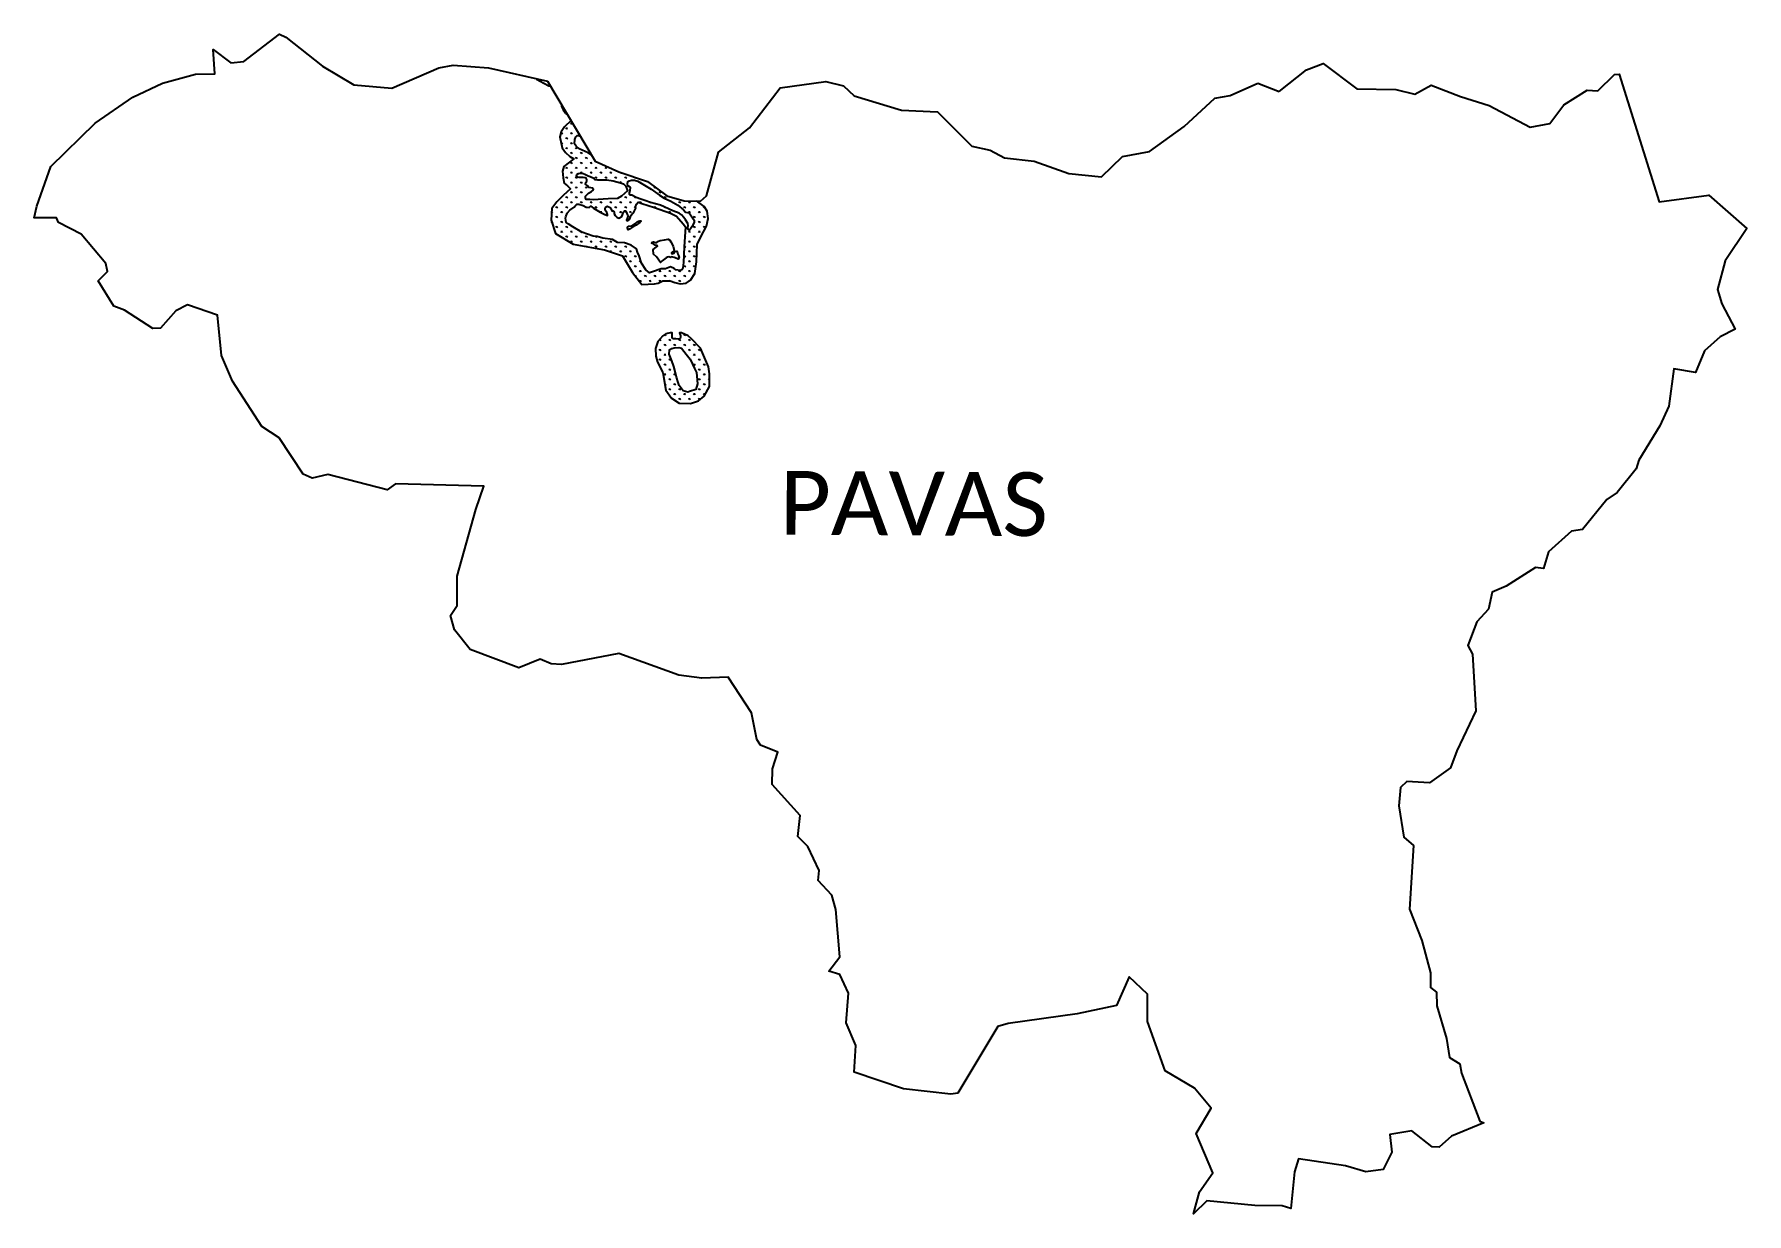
# Model space of a CAD drawing. Header units: metres. Extents: x 318328 to 324580, y 1863969 to 1868275.
import ezdxf

# ---------------------------------------------------------------- set-up
doc = ezdxf.new("R2010")
doc.units = ezdxf.units.M
for name, color, linetype in [('MANGROOVE BUFFER ZONE', 120, 'Continuous'), ('village', 3, 'Continuous'), ('VILLAGE NAME', 250, 'Continuous')]:
    doc.layers.add(name, color=color, linetype=linetype)

msp = doc.modelspace()

# ---------------------------------------------------------------- hatches: boundary and pattern name
at = {"layer": 'MANGROOVE BUFFER ZONE'}
h = msp.add_hatch(dxfattribs=at)
h.set_pattern_fill('GRASS', color=256)
h.paths.add_polyline_path([(320327.3, 1867552.7), (320294.7, 1867571.3), (320277.4, 1867583.1), (320269.9, 1867588.3), (320268.6, 1867596.4), (320267.6, 1867603.9), (320268.5, 1867608.4), (320273.2, 1867621.8), (320283.6, 1867632.2), (320299.3, 1867644.1), (320305.8, 1867651.4), (320308.4, 1867655), (320315.8, 1867654.6), (320332.1, 1867649.2), (320343.1, 1867643.6), (320354.5, 1867642.7), (320360.4, 1867647), (320370, 1867639.5), (320393.8, 1867624.9), (320411.4, 1867617.2), (320420.5, 1867613.6), (320421.3, 1867616.9), (320417.9, 1867624.2), (320413, 1867632.8), (320412.4, 1867640.6), (320419.2, 1867647.6), (320430.8, 1867643), (320433.6, 1867637.9), (320438.1, 1867629.6), (320439.9, 1867629.7), (320445.3, 1867627.1), (320445.2, 1867619), (320449.5, 1867612.7), (320455.1, 1867607), (320462.8, 1867603.2), (320472.9, 1867610.1), (320479.2, 1867625.4), (320483, 1867629.8), (320486.3, 1867629.8), (320490.5, 1867624.3), (320493.9, 1867614.7), (320496.2, 1867611.8), (320489.9, 1867595.7), (320495, 1867594.4), (320501.7, 1867598.6), (320507.9, 1867614.8), (320517.9, 1867627.9), (320524, 1867640.3), (320523.1, 1867645.2), (320526.8, 1867654.9), (320532.3, 1867661.8), (320546.1, 1867656.7), (320592, 1867642.2), (320651.1, 1867621.4), (320673.2, 1867611.1), (320696.9, 1867583.3), (320705.3, 1867572.1), (320701.3, 1867499.1), (320698.9, 1867441.1), (320696.3, 1867422.6), (320693.8, 1867417.4), (320691.9, 1867414.6), (320686, 1867412.7), (320670.8, 1867415.5), (320663.8, 1867419.2), (320651.1, 1867425.9), (320632.1, 1867419.1), (320617, 1867418.1), (320585.8, 1867407.3), (320573.8, 1867404.1), (320560.8, 1867414.8), (320545.1, 1867439.4), (320536.1, 1867466.3), (320529.9, 1867479.3), (320526.9, 1867491), (320506.8, 1867505.5), (320483.6, 1867513.8), (320457.3, 1867514.2), (320439, 1867525.7), (320404, 1867530.4), (320383.3, 1867536.2), (320368.5, 1867538.1)], flags=16)
h.paths.add_polyline_path([(320343.6, 1867672.1), (320340.5, 1867676.5), (320340.3, 1867684.3), (320351.7, 1867694.2), (320362.6, 1867701), (320369.2, 1867705.4), (320370.1, 1867709.4), (320369.1, 1867711.2), (320368.2, 1867712.1), (320367.6, 1867712.5), (320353.1, 1867716.1), (320347.4, 1867721.6), (320339.8, 1867728.3), (320341.6, 1867731.2), (320343, 1867734.4), (320344.9, 1867738.9), (320345.7, 1867745.3), (320342.6, 1867749.3), (320339.9, 1867751.1), (320331.5, 1867752.2), (320317.7, 1867751.6), (320307.4, 1867754.6), (320307.2, 1867756.3), (320309.4, 1867762.4), (320314.6, 1867766.7), (320324.5, 1867768.4), (320331.6, 1867766.6), (320338.6, 1867763.8), (320350.7, 1867758.5), (320357.1, 1867755.7), (320370.7, 1867749.1), (320374.9, 1867745), (320384.2, 1867744), (320419, 1867743.6), (320441.9, 1867739.9), (320468.9, 1867733), (320478.9, 1867728.3), (320487.3, 1867720.9), (320494.1, 1867702.8), (320472.5, 1867683.4), (320457.4, 1867675.9), (320423.2, 1867674.4), (320369.2, 1867670.9), (320356.5, 1867671.3)], flags=16)
h.paths.add_polyline_path([(320494.2, 1867568.3), (320494.1, 1867569), (320495.1, 1867571.6), (320499.4, 1867574.1), (320509.1, 1867575.5), (320514, 1867577.9), (320519.8, 1867581.1), (320524.6, 1867585.6), (320529.8, 1867590), (320533.8, 1867593.1), (320538.6, 1867594.4), (320542.5, 1867593.6), (320542.8, 1867591.6), (320539.1, 1867588.2), (320525.6, 1867578.4), (320516.2, 1867573.4), (320509.2, 1867569), (320503.7, 1867564.7), (320499.4, 1867562.6), (320496.6, 1867561.3), (320495.4, 1867563), (320494.8, 1867564.9)], flags=16)
h.paths.add_polyline_path([(320503.8, 1867687.1), (320501.8, 1867690.3), (320501.7, 1867695.9), (320503.4, 1867704.8), (320505.2, 1867715.1), (320503.5, 1867716.4), (320498.1, 1867719.9), (320495.1, 1867721.1), (320493.7, 1867728.7), (320495.6, 1867736.8), (320500.2, 1867740.3), (320508, 1867742.4), (320519.1, 1867742.6), (320531.7, 1867739), (320580, 1867709.1), (320611, 1867687.7), (320628.4, 1867676), (320652.5, 1867665.8), (320677.1, 1867651.3), (320698.8, 1867633.8), (320705.5, 1867625.2), (320718.5, 1867623.2), (320731.6, 1867605.1), (320737.3, 1867596.6), (320737.8, 1867592.2), (320736.9, 1867588), (320729.1, 1867571.7), (320723.6, 1867564.4), (320720.8, 1867559.9), (320716.5, 1867562.3), (320713.7, 1867563.3), (320714.4, 1867568), (320715, 1867576.8), (320714.1, 1867583.5), (320705.8, 1867597.4), (320699.1, 1867606.5), (320691.6, 1867615.5), (320686.7, 1867619.5), (320683, 1867621.5), (320659.6, 1867630.5), (320614.3, 1867650.4), (320577.9, 1867660.9), (320557.4, 1867667.8), (320542.6, 1867673.2), (320526.1, 1867678.6), (320509.9, 1867687.1)], flags=16)
h.paths.add_polyline_path([(320581.9, 1867512.5), (320583.7, 1867516), (320589.2, 1867516.7), (320596.6, 1867515.3), (320600.6, 1867514.6), (320602.7, 1867516.5), (320607.3, 1867519.8), (320613, 1867521.4), (320629, 1867524.1), (320642.7, 1867527.4), (320648.3, 1867523.3), (320652, 1867516.8), (320660.9, 1867501.5), (320664.4, 1867485.9), (320654.3, 1867477.1), (320656.5, 1867473.3), (320662.9, 1867476), (320666.4, 1867481.3), (320674.6, 1867482.8), (320676.9, 1867477.4), (320678.1, 1867471.8), (320680.4, 1867467.8), (320682.1, 1867459.6), (320679.1, 1867453.7), (320673.9, 1867456.1), (320664, 1867460.5), (320654.3, 1867461.9), (320652, 1867460.2), (320644.8, 1867462.6), (320640.4, 1867461.4), (320635.6, 1867458.7), (320620.8, 1867447.4), (320614.8, 1867441.8), (320600.1, 1867461.8), (320588.5, 1867471.8), (320588.2, 1867489), (320598.6, 1867497.4), (320603.5, 1867501.2), (320602, 1867503.6), (320594.9, 1867505.1), (320590.2, 1867508.2), (320584.6, 1867511)], flags=0)
h.paths.add_polyline_path([(320361.2, 1867835.3), (320350.5, 1867841.8), (320317.3, 1867856.4), (320306, 1867866.5), (320300.9, 1867875.2), (320301.6, 1867890.8), (320305.8, 1867900.1), (320310.2, 1867905.8), (320316.1, 1867905.8), (320321, 1867903.4), (320287.7, 1867959.7), (320263.8, 1867937.1), (320251.3, 1867919.1), (320246.4, 1867900.1), (320255.6, 1867860.3), (320267, 1867842.7), (320284, 1867828.4), (320297.9, 1867820.7), (320276.9, 1867803.9), (320261.8, 1867792.5), (320256.6, 1867775.7), (320258.5, 1867751.1), (320263.3, 1867730.9), (320274.8, 1867721.4), (320285.3, 1867711), (320260, 1867687.1), (320236.5, 1867663.1), (320217.7, 1867638.5), (320215.4, 1867596.2), (320231.2, 1867547.8), (320296.1, 1867508.3), (320362.8, 1867496.8), (320410, 1867488.2), (320476.3, 1867465.7), (320512.2, 1867405), (320545.8, 1867361.9), (320592.4, 1867364.3), (320605.4, 1867366.2), (320623.3, 1867374.2), (320649.7, 1867374.7), (320667.2, 1867368.5), (320686.3, 1867364), (320708.7, 1867366.1), (320724.4, 1867377.6), (320739.4, 1867401), (320745.8, 1867443.9), (320748.7, 1867507.8), (320761.2, 1867534.8), (320782.6, 1867574.6), (320788.5, 1867602.5), (320784.3, 1867628.7), (320773.5, 1867645.6), (320746, 1867666.3), (320700.8, 1867667.4), (320637.2, 1867685.3), (320567.1, 1867737.8), (320461.8, 1867772.3), (320375.5, 1867811.1)])
h = msp.add_hatch(dxfattribs=at)
h.set_pattern_fill('GRASS', color=256)
h.paths.add_polyline_path([(320715, 1867173.6), (320691.3, 1867184.4), (320687.5, 1867184.7), (320686.7, 1867161.4), (320670.7, 1867162.6), (320656.8, 1867162.6), (320657.5, 1867185.5), (320649.8, 1867185.1), (320633.9, 1867181.4), (320622.7, 1867173.6), (320604.3, 1867153.3), (320595.6, 1867127.8), (320597.3, 1867099.3), (320603.3, 1867078.3), (320623, 1867040.3), (320634.5, 1866975.6), (320654, 1866946.1), (320682.4, 1866928.4), (320723.4, 1866926.4), (320752.9, 1866937.2), (320774.4, 1866954.1), (320792.9, 1866989.3), (320792.9, 1867035), (320789.8, 1867061.3), (320760.7, 1867129), (320727.5, 1867162.4)])
h.paths.add_polyline_path([(320681.4, 1866994.7), (320672.9, 1867022.9), (320671.7, 1867029.2), (320663.2, 1867061.6), (320656.4, 1867082.7), (320641.8, 1867117.7), (320659.7, 1867130.5), (320690.1, 1867131.3), (320708.2, 1867106.6), (320722.8, 1867088.8), (320738.2, 1867054.7), (320746, 1867040.1), (320751.3, 1866980.8), (320720.4, 1866970.3), (320703.9, 1866964.2)], flags=16)

# ---------------------------------------------------------------- linework, layer by layer
at = {"color": 3}
msp.add_lwpolyline([(322795.1, 1868096.4), (322873.6, 1868066.2)], dxfattribs=at)
at = {"layer": 'MANGROOVE BUFFER ZONE', "flags": 128}
for points in [[(320160.6, 1868113.6), (320162.2, 1868111.6), (320188.6, 1868095.9), (320207.1, 1868086.9), (320212.6, 1868086.9)], [(320253.2, 1868018.2), (320253.3, 1868012.7), (320258.9, 1867998.8), (320267.9, 1867986.8), (320274.1, 1867982.7)], [(320287.7, 1867959.7), (320263.8, 1867937.1), (320251.3, 1867919.1), (320246.4, 1867900.1), (320255.6, 1867860.3), (320267, 1867842.7), (320284, 1867828.4), (320297.9, 1867820.7), (320276.9, 1867803.9), (320261.8, 1867792.5), (320256.6, 1867775.7), (320258.5, 1867751.1), (320263.3, 1867730.9), (320274.8, 1867721.4), (320285.3, 1867711), (320260, 1867687.1), (320236.5, 1867663.1), (320217.7, 1867638.5), (320215.4, 1867596.2), (320231.2, 1867547.8), (320296.1, 1867508.3), (320362.8, 1867496.8), (320410, 1867488.2), (320476.3, 1867465.7), (320512.2, 1867405), (320545.8, 1867361.9), (320592.4, 1867364.3), (320605.4, 1867366.2), (320623.3, 1867374.2), (320649.7, 1867374.7), (320667.2, 1867368.5), (320686.3, 1867364), (320708.7, 1867366.1), (320724.4, 1867377.6), (320739.4, 1867401), (320745.8, 1867443.9), (320748.7, 1867507.8), (320761.2, 1867534.8), (320782.6, 1867574.6), (320788.5, 1867602.5), (320784.3, 1867628.7), (320773.5, 1867645.6), (320746, 1867666.3)], [(320361.2, 1867835.3), (320350.5, 1867841.8), (320317.3, 1867856.4), (320306, 1867866.5), (320300.9, 1867875.2), (320301.6, 1867890.8), (320305.8, 1867900.1), (320310.2, 1867905.8), (320316.1, 1867905.8), (320321, 1867903.4)]]:
    msp.add_lwpolyline(points, dxfattribs=at)
for points in [[(320324.5, 1867768.4), (320331.6, 1867766.6), (320338.6, 1867763.8), (320350.7, 1867758.5), (320357.1, 1867755.7), (320370.7, 1867749.1), (320374.9, 1867745), (320384.2, 1867744), (320419, 1867743.6), (320441.9, 1867739.9), (320468.9, 1867733), (320478.9, 1867728.3), (320487.3, 1867720.9), (320494.1, 1867702.8), (320472.5, 1867683.4), (320457.4, 1867675.9), (320423.2, 1867674.4), (320369.2, 1867670.9), (320356.5, 1867671.3), (320343.6, 1867672.1), (320340.5, 1867676.5), (320340.3, 1867684.3), (320351.7, 1867694.2), (320362.6, 1867701), (320369.2, 1867705.4), (320370.1, 1867709.4), (320369.1, 1867711.2), (320368.2, 1867712.1), (320367.6, 1867712.5), (320353.1, 1867716.1), (320347.4, 1867721.6), (320339.8, 1867728.3), (320341.6, 1867731.2), (320343, 1867734.4), (320344.9, 1867738.9), (320345.7, 1867745.3), (320342.6, 1867749.3), (320339.9, 1867751.1), (320331.5, 1867752.2), (320317.7, 1867751.6), (320307.4, 1867754.6), (320307.2, 1867756.3), (320309.4, 1867762.4), (320314.6, 1867766.7)], [(320508, 1867742.4), (320519.1, 1867742.6), (320531.7, 1867739), (320580, 1867709.1), (320611, 1867687.7), (320628.4, 1867676), (320652.5, 1867665.8), (320677.1, 1867651.3), (320698.8, 1867633.8), (320705.5, 1867625.2), (320718.5, 1867623.2), (320731.6, 1867605.1), (320737.3, 1867596.6), (320737.8, 1867592.2), (320736.9, 1867588), (320729.1, 1867571.7), (320723.6, 1867564.4), (320720.8, 1867559.9), (320716.5, 1867562.3), (320713.7, 1867563.3), (320714.4, 1867568), (320715, 1867576.8), (320714.1, 1867583.5), (320705.8, 1867597.4), (320699.1, 1867606.5), (320691.6, 1867615.5), (320686.7, 1867619.5), (320683, 1867621.5), (320659.6, 1867630.5), (320614.3, 1867650.4), (320577.9, 1867660.9), (320557.4, 1867667.8), (320542.6, 1867673.2), (320526.1, 1867678.6), (320509.9, 1867687.1), (320503.8, 1867687.1), (320501.8, 1867690.3), (320501.7, 1867695.9), (320503.4, 1867704.8), (320505.2, 1867715.1), (320503.5, 1867716.4), (320498.1, 1867719.9), (320495.1, 1867721.1), (320493.7, 1867728.7), (320495.6, 1867736.8), (320500.2, 1867740.3)], [(320315.8, 1867654.6), (320332.1, 1867649.2), (320343.1, 1867643.6), (320354.5, 1867642.7), (320360.4, 1867647), (320370, 1867639.5), (320393.8, 1867624.9), (320411.4, 1867617.2), (320420.5, 1867613.6), (320421.3, 1867616.9), (320417.9, 1867624.2), (320413, 1867632.8), (320412.4, 1867640.6), (320419.2, 1867647.6), (320430.8, 1867643), (320433.6, 1867637.9), (320438.1, 1867629.6), (320439.9, 1867629.7), (320445.3, 1867627.1), (320445.2, 1867619), (320449.5, 1867612.7), (320455.1, 1867607), (320462.8, 1867603.2), (320472.9, 1867610.1), (320479.2, 1867625.4), (320483, 1867629.8), (320486.3, 1867629.8), (320490.5, 1867624.3), (320493.9, 1867614.7), (320496.2, 1867611.8), (320489.9, 1867595.7), (320495, 1867594.4), (320501.7, 1867598.6), (320507.9, 1867614.8), (320517.9, 1867627.9), (320524, 1867640.3), (320523.1, 1867645.2), (320526.8, 1867654.9), (320532.3, 1867661.8), (320546.1, 1867656.7), (320592, 1867642.2), (320651.1, 1867621.4), (320673.2, 1867611.1), (320696.9, 1867583.3), (320705.3, 1867572.1), (320701.3, 1867499.1), (320698.9, 1867441.1), (320696.3, 1867422.6), (320693.8, 1867417.4), (320691.9, 1867414.6), (320686, 1867412.7), (320670.8, 1867415.5), (320663.8, 1867419.2), (320651.1, 1867425.9), (320632.1, 1867419.1), (320617, 1867418.1), (320585.8, 1867407.3), (320573.8, 1867404.1), (320560.8, 1867414.8), (320545.1, 1867439.4), (320536.1, 1867466.3), (320529.9, 1867479.3), (320526.9, 1867491), (320506.8, 1867505.5), (320483.6, 1867513.8), (320457.3, 1867514.2), (320439, 1867525.7), (320404, 1867530.4), (320383.3, 1867536.2), (320368.5, 1867538.1), (320327.3, 1867552.7), (320294.7, 1867571.3), (320277.4, 1867583.1), (320269.9, 1867588.3), (320268.6, 1867596.4), (320267.6, 1867603.9), (320268.5, 1867608.4), (320273.2, 1867621.8), (320283.6, 1867632.2), (320299.3, 1867644.1), (320305.8, 1867651.4), (320308.4, 1867655)], [(320538.6, 1867594.4), (320542.5, 1867593.6), (320542.8, 1867591.6), (320539.1, 1867588.2), (320525.6, 1867578.4), (320516.2, 1867573.4), (320509.2, 1867569), (320503.7, 1867564.7), (320499.4, 1867562.6), (320496.6, 1867561.3), (320495.4, 1867563), (320494.8, 1867564.9), (320494.2, 1867568.3), (320494.1, 1867569), (320495.1, 1867571.6), (320499.4, 1867574.1), (320509.1, 1867575.5), (320514, 1867577.9), (320519.8, 1867581.1), (320524.6, 1867585.6), (320529.8, 1867590), (320533.8, 1867593.1)], [(320583.7, 1867516), (320589.2, 1867516.7), (320596.6, 1867515.3), (320600.6, 1867514.6), (320602.7, 1867516.5), (320607.3, 1867519.8), (320613, 1867521.4), (320629, 1867524.1), (320642.7, 1867527.4), (320648.3, 1867523.3), (320652, 1867516.8), (320660.9, 1867501.5), (320664.4, 1867485.9), (320654.3, 1867477.1), (320656.5, 1867473.3), (320662.9, 1867476), (320666.4, 1867481.3), (320674.6, 1867482.8), (320676.9, 1867477.4), (320678.1, 1867471.8), (320680.4, 1867467.8), (320682.1, 1867459.6), (320679.1, 1867453.7), (320673.9, 1867456.1), (320664, 1867460.5), (320654.3, 1867461.9), (320652, 1867460.2), (320644.8, 1867462.6), (320640.4, 1867461.4), (320635.6, 1867458.7), (320620.8, 1867447.4), (320614.8, 1867441.8), (320600.1, 1867461.8), (320588.5, 1867471.8), (320588.2, 1867489), (320598.6, 1867497.4), (320603.5, 1867501.2), (320602, 1867503.6), (320594.9, 1867505.1), (320590.2, 1867508.2), (320584.6, 1867511), (320581.9, 1867512.5)], [(320715, 1867173.6), (320691.3, 1867184.4), (320683.3, 1867185), (320686.4, 1867177.6), (320687.2, 1867174.7), (320687, 1867169.4), (320685.7, 1867164.6), (320684.2, 1867161.6), (320670.7, 1867162.6), (320662.1, 1867162.6), (320658.6, 1867165.1), (320657, 1867167.9), (320657.5, 1867185.5), (320649.8, 1867185.1), (320633.9, 1867181.4), (320622.7, 1867173.6), (320604.3, 1867153.3), (320595.6, 1867127.8), (320597.3, 1867099.3), (320603.3, 1867078.3), (320623, 1867040.3), (320634.5, 1866975.6), (320654, 1866946.1), (320682.4, 1866928.4), (320723.4, 1866926.4), (320752.9, 1866937.2), (320774.4, 1866954.1), (320792.9, 1866989.3), (320792.9, 1867035), (320789.8, 1867061.3), (320760.7, 1867129), (320727.5, 1867162.4)], [(320691.6, 1867129.1), (320708.2, 1867106.6), (320722.8, 1867088.8), (320738.2, 1867054.7), (320746, 1867040.1), (320749.7, 1866998.4), (320743.3, 1866978.1), (320720.4, 1866970.3), (320714.6, 1866968.1), (320697.5, 1866972.9), (320682.8, 1866992.7), (320678.8, 1867003.1), (320672.9, 1867022.9), (320671.7, 1867029.2), (320663.2, 1867061.6), (320656.4, 1867082.7), (320646.2, 1867107.3), (320647.5, 1867121.8), (320655.9, 1867127.8), (320663.9, 1867130.6), (320681.6, 1867131.1)]]:
    msp.add_lwpolyline(points, close=True, dxfattribs=at)
at = {"layer": 'village', "color": 3}
for points in [[(322581.9, 1864048.6, 0), (322630.4, 1864117.8, 0), (322570.4, 1864262.3, 0), (322625, 1864354.7, 0), (322563.6, 1864427.1, 0), (322456.5, 1864490.7, 0), (322392.3, 1864671.1, 0), (322392.9, 1864770.2, 0), (322325.9, 1864833.8, 0), (322279.8, 1864729.1, 0), (322135.1, 1864699.2, 0), (321883.5, 1864663.9, 0), (321846.1, 1864652.8, 0), (321699.7, 1864408.5, 0), (321674.1, 1864405.7, 0), (321501.8, 1864424.4, 0), (321321.4, 1864486.3, 0), (321327.8, 1864582.8, 0), (321292.3, 1864665.5, 0), (321301.3, 1864774, 0), (321268.9, 1864842, 0), (321228.7, 1864854.8, 0), (321269.2, 1864907.3, 0), (321254.5, 1865079.1, 0), (321240.2, 1865131.4, 0), (321190.5, 1865185.1, 0), (321193.1, 1865222.3, 0), (321151.9, 1865310, 0), (321116, 1865346.1, 0), (321123.8, 1865422.6, 0), (321022.1, 1865535.8, 0), (321023.7, 1865592.9, 0), (321042.5, 1865654, 0), (320979.2, 1865680.1, 0), (320965.6, 1865700.5, 0), (320946.3, 1865797.5, 0), (320861.7, 1865927.9, 0), (320765.4, 1865923.7, 0), (320681.9, 1865935.1, 0), (320462.6, 1866014.5, 0), (320253.4, 1865974.4, 0), (320215.8, 1865976.5, 0), (320174.6, 1865993, 0), (320096.9, 1865961.3, 0), (319919.7, 1866029.2, 0), (319862.5, 1866100.4, 0), (319847.5, 1866153.3, 0), (319871.7, 1866189.5, 0), (319872.6, 1866296, 0), (319940.1, 1866539.5, 0), (319969.2, 1866625.1, 0), (319647.3, 1866633.9, 0), (319616.6, 1866612.2, 0), (319400.5, 1866668.3, 0), (319342.7, 1866654.4, 0), (319309.6, 1866668.5, 0), (319222, 1866801.2, 0), (319159.1, 1866842.5, 0), (319051.8, 1867008.5, 0), (319011.9, 1867102.2, 0), (318997, 1867249.2, 0), (318887.7, 1867286.6, 0), (318845.4, 1867265.8, 0), (318789, 1867202.3, 0), (318761.2, 1867200.9, 0), (318658.1, 1867267.2, 0), (318619.2, 1867281.8, 0), (318561.2, 1867374.4, 0), (318595.3, 1867409.2, 0), (318588.9, 1867438.2, 0), (318499.7, 1867545.3, 0), (318416.9, 1867587.7, 0), (318409.6, 1867604.4, 0), (318328.1, 1867604.2, 0), (318337.5, 1867647.3, 0), (318388.4, 1867792.5, 0), (318549.9, 1867950.8, 0), (318688.6, 1868045, 0), (318796.6, 1868097, 0), (318916.2, 1868129.2, 0), (318987.3, 1868130.4, 0), (318980.9, 1868219.3, 0), (319045.8, 1868170.4, 0), (319093.2, 1868175.3, 0), (319223.1, 1868275, 0), (319246.9, 1868264.3, 0), (319380.2, 1868157.9, 0), (319495.1, 1868090.3, 0), (319633.9, 1868078.7, 0), (319805.4, 1868151.8, 0), (319857.5, 1868162.2, 0), (319986.1, 1868152.9, 0), (320202.3, 1868104.2, 0), (320375.5, 1867811.1, 0), (320461.8, 1867772.3, 0), (320567.1, 1867737.8, 0), (320637.2, 1867685.3, 0), (320700.8, 1867667.4, 0), (320760.1, 1867665.9, 0), (320782.5, 1867684.6, 0), (320825.8, 1867844.6, 0), (320939.8, 1867933.2, 0), (321050.9, 1868079.9, 0), (321218.2, 1868102, 0), (321282.4, 1868086.5, 0), (321321.4, 1868050.6, 0), (321494.8, 1867998.4, 0), (321625.3, 1867991.5, 0), (321750.5, 1867866.7, 0), (321817.4, 1867851.2, 0), (321870.4, 1867823.7, 0), (321978.6, 1867811.1, 0), (322105.5, 1867766.9, 0), (322224, 1867753.9, 0), (322300.5, 1867828.2, 0), (322399.9, 1867846.4, 0), (322526.1, 1867938.6, 0), (322638.6, 1868041.5, 0), (322693.7, 1868051.2, 0), (322795.1, 1868096.4, 0)], [(322873.6, 1868066.2, 0), (322973, 1868144.7, 0), (323034.3, 1868168.8, 0), (323156.5, 1868075.3, 0), (323298.5, 1868073.4, 0), (323368.4, 1868056.7, 0), (323427.4, 1868089.7, 0), (323534.6, 1868047.7, 0), (323639.7, 1868015.3, 0), (323789.4, 1867936.2, 0), (323861.6, 1867948.9, 0), (323912.3, 1868016.8, 0), (323997.3, 1868070.6, 0), (324036.7, 1868068.9, 0), (324097.3, 1868128.2, 0), (324114.5, 1868129.5, 0), (324260.4, 1867663.6, 0), (324441.8, 1867687.9, 0), (324580.1, 1867566.3, 0), (324500.9, 1867448.2, 0), (324473.7, 1867342.6, 0), (324489.7, 1867290.2, 0), (324537.8, 1867198, 0), (324483.6, 1867170.7, 0), (324426.2, 1867119, 0), (324392.5, 1867039.9, 0), (324314.3, 1867053.6, 0), (324295.3, 1866916.8, 0), (324262.4, 1866845.9, 0), (324185.8, 1866720.2, 0), (324176.8, 1866688.7, 0), (324107.4, 1866602.4, 0), (324069.8, 1866576.8, 0), (323980.9, 1866466.5, 0), (323940, 1866460.6, 0), (323856.5, 1866385.3, 0), (323838.7, 1866325, 0), (323808.6, 1866327.9, 0), (323702.3, 1866259.6, 0), (323651.1, 1866237.9, 0), (323637.6, 1866176.6, 0), (323594.8, 1866129.8, 0), (323562.3, 1866043, 0), (323579.4, 1866011.7, 0), (323590.9, 1865804.5, 0), (323522, 1865659.4, 0), (323499.1, 1865596.2, 0), (323422.4, 1865542.5, 0), (323339.3, 1865547.3, 0), (323316.2, 1865525.6, 0), (323309.4, 1865458.5, 0), (323328.6, 1865343.3, 0), (323363.8, 1865313, 0), (323348.6, 1865080.8, 0), (323393.5, 1864966.4, 0), (323425.1, 1864848, 0), (323425.2, 1864794.6, 0), (323447.5, 1864778.3, 0), (323448.9, 1864727.6, 0), (323483.4, 1864608.3, 0), (323495.1, 1864539.8, 0), (323532.2, 1864516.4, 0), (323538.5, 1864482.3, 0), (323605.3, 1864307.1, 0), (323619.7, 1864300.6, 0), (323502.5, 1864252.5, 0), (323457.1, 1864211.7, 0), (323431.1, 1864213.3, 0), (323356.9, 1864271.2, 0), (323277.6, 1864258.1, 0), (323284, 1864193.6, 0), (323252.3, 1864130.2, 0), (323189.6, 1864121.9, 0), (323115.2, 1864144.2, 0), (322944, 1864169.1, 0), (322929.3, 1864122.4, 0), (322915.9, 1863987.9, 0), (322884.2, 1863998.2, 0), (322784.7, 1863998.9, 0), (322608.4, 1864016, 0), (322560.7, 1863968.9, 0), (322581.9, 1864048.6, 0)]]:
    msp.add_polyline3d(points, dxfattribs=at)

# ---------------------------------------------------------------- texts
at = {"layer": 'VILLAGE NAME', "insert": (321050, 1866681), "char_height": 232.82, "attachment_point": 1, "rotation": 359.67619}
msp.add_mtext_dynamic_manual_height_columns('{\\fCalibri|b0|i0|c0|p34;PAVAS}', width=3054.605, gutter_width=1164.1, heights=[0], dxfattribs=at)

doc.saveas('drawing.dxf')
